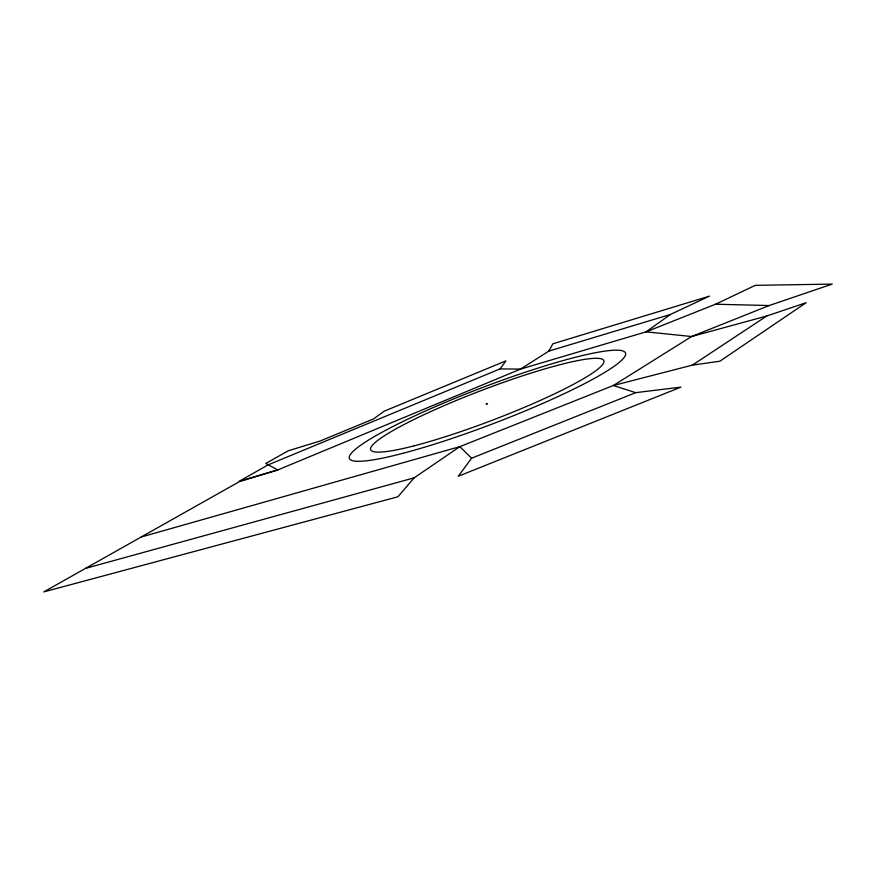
<?xml version="1.0" encoding="UTF-8"?>
<svg xmlns="http://www.w3.org/2000/svg" width="876" height="876" viewBox="0 0 876 876"><rect width="100%" height="100%" fill="white"/><g stroke="black" fill="none" stroke-linecap="round" stroke-linejoin="round"><path stroke-width="1.31" d="M548.792 351.123L552.855 343.808L709.494 296.121L670.403 314.462L548.792 351.123L520.574 369.092L277.801 469.93L239.411 481.625L43.8 591.902L397.89 496.78L414.162 477.836L459.856 446.629L613.32 385.517L692.368 365.139L719.897 361.197L806.161 302.68L766.752 316.006L691.602 336.526L613.32 385.517L635.713 392.656L680.915 387.137L458.257 476.27L471.606 458.203L635.713 392.656M500.076 368.905L505.923 360.857L384.246 411.162L373.515 418.947L319.981 441.066L288.303 450.768L265.756 463.481L277.801 469.93L239.301 481.198L268.242 464.806L500.076 368.905L520.574 369.092L646.094 331.84L715.561 304.213L755.265 285.346L832.2 284.098L769.128 305.538L691.602 336.526L646.094 331.84L670.403 314.462M692.368 365.139L766.752 316.006M141.124 537.043L459.856 446.629L471.606 458.203M85.53 568.382L414.162 477.836M715.561 304.213L769.128 305.538M486.552 403.891L486.07 404.208L487.494 403.606L486.552 403.891M402.73 453.363A147.77 18.79 -20.9 0 0 624.391 357.123A147.77 18.79 -20.9 0 0 435.273 406.683A147.77 18.79 -20.9 0 0 402.73 453.363M414.249 445.796A124.819 15.845 -20.9 0 0 602.655 364.515A124.819 15.845 -20.9 0 0 444.899 405.303A124.819 15.845 -20.9 0 0 414.249 445.796"/></g></svg>
